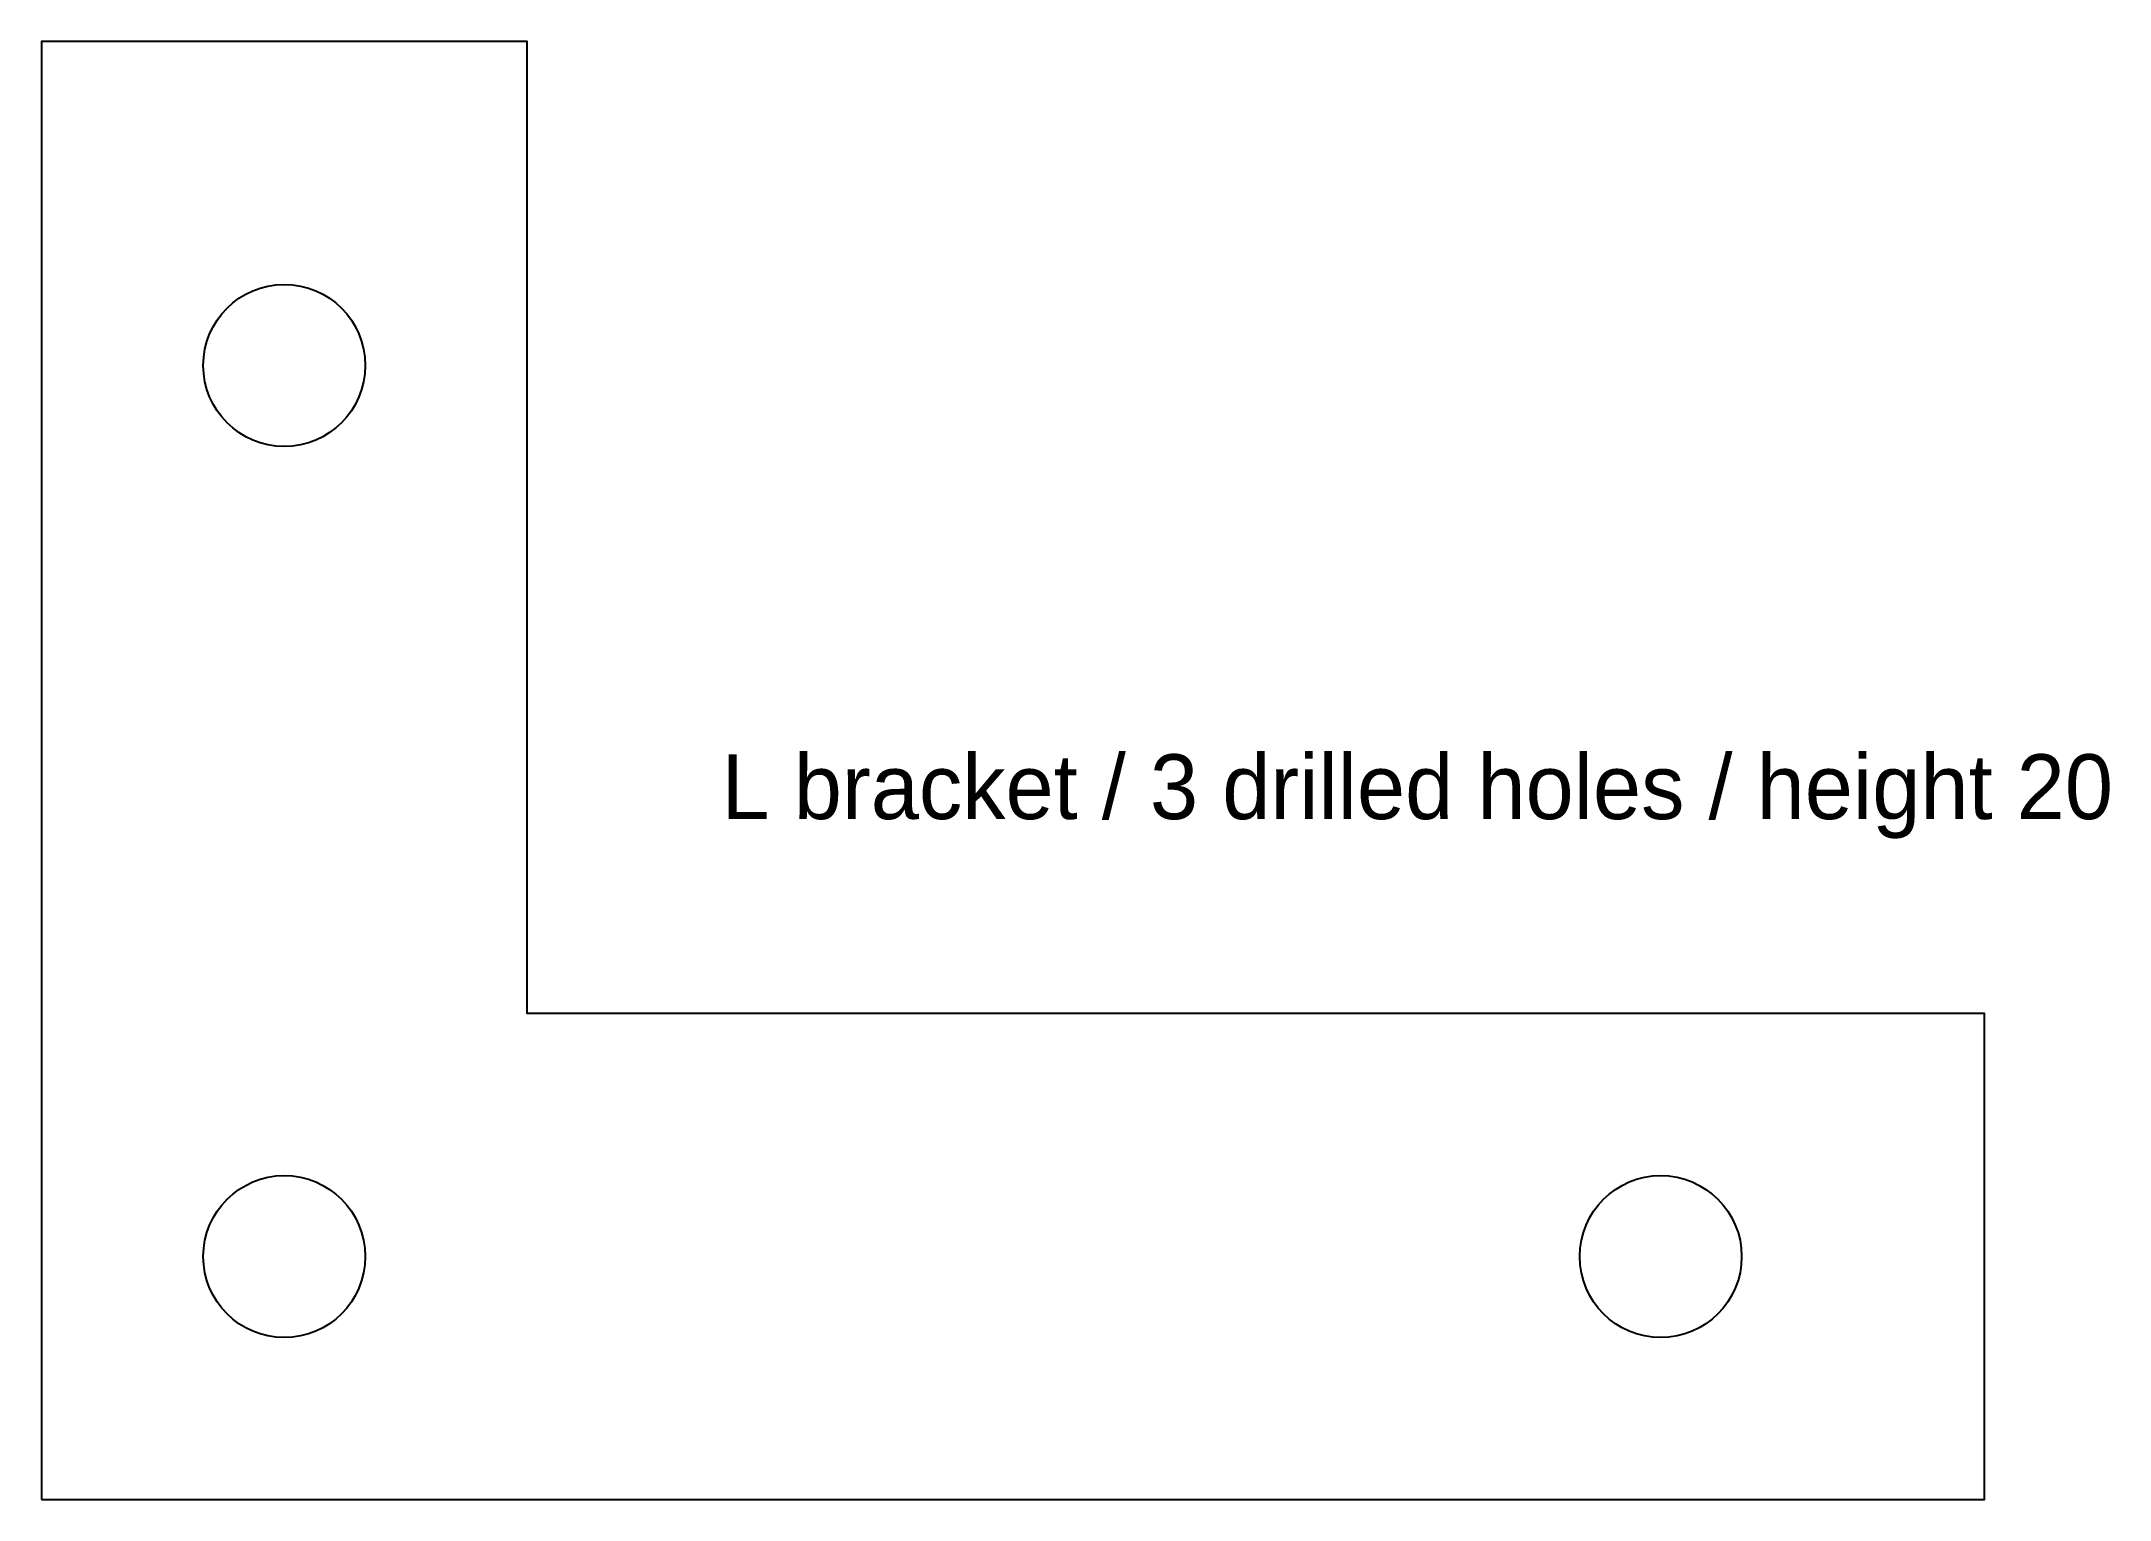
# Model space of a CAD drawing. Extents: x 0 to 128, y 0 to 90.
import ezdxf

# ---------------------------------------------------------------- set-up
doc = ezdxf.new("R2010")
doc.units = 0
doc.layers.get('0').update_dxf_attribs({"color": 111, "linetype": 'CONTINUOUS'})
doc.layers.add('Markings', color=31, linetype='CONTINUOUS')

# ---------------------------------------------------------------- blocks, each defined once
blk = doc.blocks.new('CF_INSTANCE_1')
at = {"layer": 'Markings'}
blk.add_circle((15, 15), 5, dxfattribs=at)
blk = doc.blocks.new('CF_INSTANCE_2')
at = {"layer": 'Markings'}
blk.add_circle((100, 15), 5, dxfattribs=at)
blk = doc.blocks.new('CF_INSTANCE_3')
at = {"layer": 'Markings'}
blk.add_circle((15, 70), 5, dxfattribs=at)

msp = doc.modelspace()

# ---------------------------------------------------------------- linework, layer by layer
msp.add_lwpolyline([(0, 0), (120, 0), (120, 30), (30, 30), (30, 90), (0, 90)], close=True)

# ---------------------------------------------------------------- block references
for name in ['CF_INSTANCE_3', 'CF_INSTANCE_1', 'CF_INSTANCE_2']:
    msp.add_blockref(name, (0, 0))

# ---------------------------------------------------------------- texts
at = {"layer": 'Markings'}
msp.add_text('L bracket / 3 drilled holes / height 20', height=4, dxfattribs=at).set_placement((42, 42))

doc.saveas('drawing.dxf')
